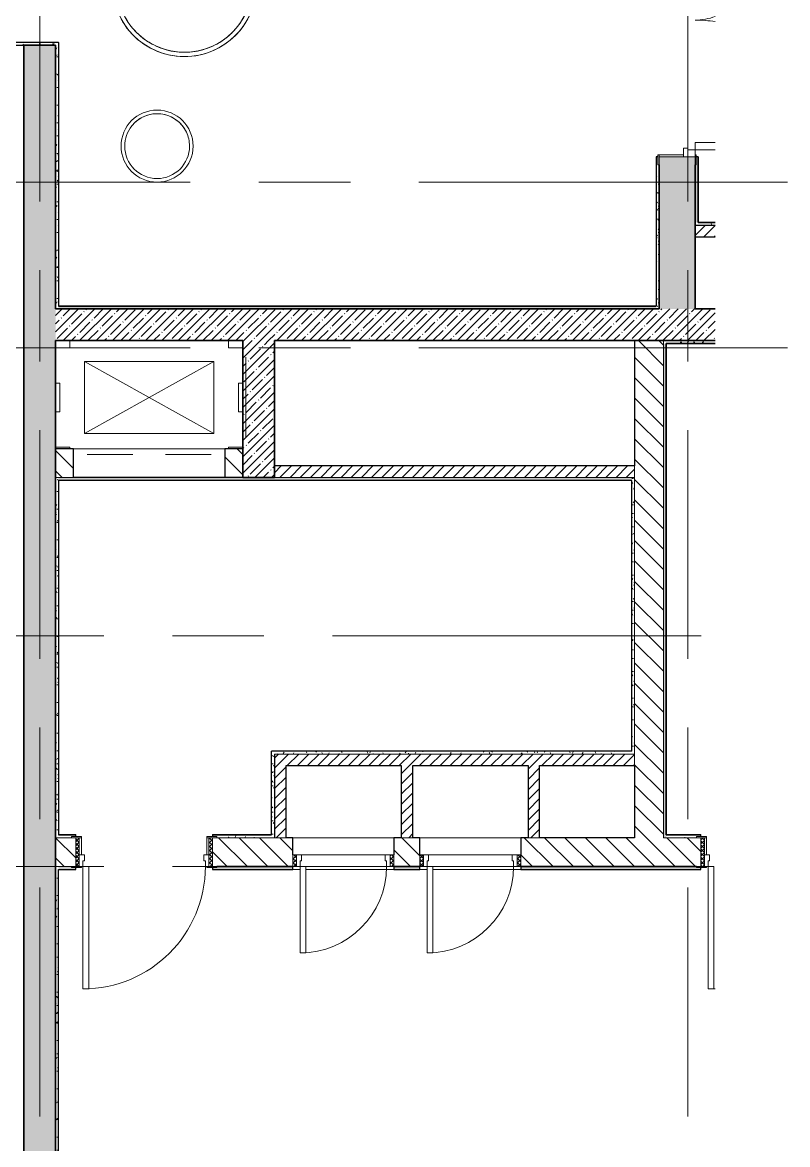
# Model space of a CAD drawing. Header units: millimetres. Extents: x 63432 to 177405, y -1987 to 27578.
# Drawn here: x 84740 to 90052, y 11470 to 19259 of the extents above; entities that cross this region are included whole.
import ezdxf

# ---------------------------------------------------------------- set-up
doc = ezdxf.new("R2010")
doc.units = ezdxf.units.MM
for name, pattern in [('Осевая', [3175, 635, -476.25, 1587.5, -476.25]), ('Снесенные', [714.375, 476.25, -238.125]), ('Штрих', [635, 317.5, -317.5]), ('Штрих короткий', [300, 150, -150])]:
    doc.linetypes.add(name, pattern=pattern)
for name, color, linetype, lineweight in [('A-DOOR', 7, 'Continuous', 9), ('A-DOOR-1', 7, 'Continuous', 13), ('A-DOOR-2', 7, 'Штрих короткий', 9), ('A-DOOR-FRAM', 7, 'Continuous', 13), ('A-DOOR-FRAM-1', 7, 'Continuous', 9), ('A-GENM', 7, 'Штрих', 9), ('A-WALL', 7, 'Continuous', 9), ('I-WALL', 7, 'Continuous', 9), ('M-EQPM', 7, 'Continuous', 9), ('M-EQPM-1', 7, 'Снесенные', 9), ('Оси', 7, 'Continuous', 9), ('Оси-2', 7, 'Осевая', 9)]:
    doc.layers.add(name, color=color, linetype=linetype, lineweight=lineweight)
for name, color, linetype, lineweight, true_color in [('A-WALL-1', 7, 'Continuous', 25, 0x3c3c3c), ('A-WALL-3', 7, 'Continuous', 35, 0x3c3c3c), ('A-WALL-FNSH-2', 7, 'Continuous', 13, 0x3c3c3c), ('I-FURN-1', 7, 'Continuous', 9, 0xf0f0f0)]:
    doc.layers.add(name, color=color, linetype=linetype, lineweight=lineweight, true_color=true_color)
pattern_1 = [(45, (0, 0), (-57.024626, 57.024626), []), (45, (57.025, 0), (-57.024626, 57.024626), [100.806, -20.161, 3.353, -16.808])]
pattern_2 = [(135, (0, 0), (-70.71068, -70.71068), [])]
pattern_3 = [(135, (1826.41, 164.685), (-14.14214, -14.14214), []), (225, (1826.41, 164.685), (14.14214, -14.14214), [])]
pattern_4 = [(45, (0, 0), (-35.35534, 35.35534), [])]
pattern_5 = [(0, (0, 0), (121.92, 30.48), [10.058, -81.382, 10.058, -81.382, -487.68]), (0, (0, 0), (121.92, 30.48), [-182.88, 10.058, -172.822, 10.058, -81.382, -213.36]), (0, (0, 0), (121.92, 30.48), [-457.2, 10.058, -50.902, 10.058, -142.342]), (120, (45.72, 15.24), (-87.356454, 90.345817), [10.058, -81.382, 10.058, -81.382, -487.68]), (120, (45.72, 15.24), (-87.356454, 90.345817), [-182.88, 10.058, -172.822, 10.058, -81.382, -213.36]), (120, (45.72, 15.24), (-87.356454, 90.345817), [-457.2, 10.058, -50.902, 10.058, -142.342]), (240, (60.96, 76.2), (-34.563546, -120.825817), [10.058, -81.382, 10.058, -81.382, -487.68]), (240, (60.96, 76.2), (-34.563546, -120.825817), [-182.88, 10.058, -172.822, 10.058, -81.382, -213.36]), (240, (60.96, 76.2), (-34.563546, -120.825817), [-457.2, 10.058, -50.902, 10.058, -142.342])]

# ---------------------------------------------------------------- blocks, each defined once
blk = doc.blocks.new('110_Дверь_СКБ_1Ст_Внутренняя1 - Д-8 950x2100h_охрана-31784688-План разверток пом_3_12_ Этаж 3')
at = {"layer": 'A-DOOR'}
h = blk.add_hatch(dxfattribs=at)
h.set_pattern_fill('FP_5', color=256, style=0, pattern_type=2)
h.set_pattern_definition(pattern_3)
h.paths.add_polyline_path([(487.5, 100), (462.5, 100), (462.5, -100), (487.5, -100)])
at = {"layer": 'A-DOOR-FRAM-1'}
h = blk.add_hatch(dxfattribs=at)
h.set_pattern_fill('FP_6', color=256, style=0, pattern_type=2)
h.set_pattern_definition([(45, (-296.384, 164.685), (-14.1421, 14.1421), []), (135, (-296.384, 164.685), (-14.1421, -14.1421), [])])
h.paths.add_polyline_path([(-437.5, 100), (-462.5, 100), (-462.5, -100), (-437.5, -100)])
at = {"layer": 'A-DOOR'}
blk.add_arc((437.5, 100), 850, 90, 180, dxfattribs=at)
at = {"layer": 'A-DOOR-1'}
for p, q in [((437.5, 950), (397.5, 950)), ((397.5, 950), (397.5, 100)), ((437.5, 100), (437.5, 950)), ((397.5, 100), (437.5, 100))]:
    blk.add_line(p, q, dxfattribs=at)
at = {"layer": 'A-DOOR-FRAM'}
for p, q in [((-422.5, 108), (-492.5, 108)), ((-492.5, 108), (-492.5, 100)), ((-492.5, 100), (-422.5, 100)), ((-437.5, 100), (-462.5, 100)), ((-462.5, 100), (-462.5, -100)), ((-412.5, 100), (-437.5, 100)), ((-437.5, 100), (-437.5, 20)), ((-437.5, -100), (-437.5, 100)), ((-422.5, 100), (-437.5, 100)), ((-437.5, 100), (-437.5, 99)), ((-437.5, 99), (-422.5, 99)), ((-422.5, 100), (-422.5, 108)), ((-422.5, 99), (-422.5, 100)), ((-412.5, 60), (-412.5, 100)), ((437.5, 100), (437.5, 60)), ((462.5, 100), (437.5, 100)), ((517.5, 108), (447.5, 108)), ((447.5, 108), (447.5, 100)), ((462.5, 100), (447.5, 100)), ((447.5, 100), (447.5, 99)), ((447.5, 100), (517.5, 100)), ((447.5, 99), (462.5, 99)), ((462.5, 20), (462.5, 100)), ((487.5, 100), (462.5, 100)), ((462.5, 100), (462.5, -100)), ((462.5, 99), (462.5, 100)), ((487.5, -100), (487.5, 100)), ((517.5, 100), (517.5, 108)), ((-437.5, 20), (-402.5, 20)), ((-422.5, 20), (-437.5, 20)), ((-437.5, 20), (-437.5, -100)), ((-422.5, -100), (-422.5, 20)), ((-402.5, 60), (-412.5, 60)), ((-402.5, 20), (-402.5, 60)), ((437.5, 60), (427.5, 60)), ((427.5, 60), (427.5, 20)), ((427.5, 20), (462.5, 20)), ((462.5, 20), (447.5, 20)), ((447.5, 20), (447.5, -100)), ((462.5, -100), (462.5, 20)), ((-422.5, -100), (-492.5, -100)), ((-492.5, -100), (-492.5, -108)), ((-492.5, -108), (-422.5, -108)), ((-462.5, -100), (-437.5, -100)), ((-437.5, -100), (-422.5, -100)), ((-422.5, -108), (-422.5, -100)), ((447.5, -100), (462.5, -100)), ((517.5, -100), (447.5, -100)), ((447.5, -100), (447.5, -108)), ((447.5, -108), (517.5, -108)), ((462.5, -100), (487.5, -100)), ((517.5, -108), (517.5, -100))]:
    blk.add_line(p, q, dxfattribs=at)
blk = doc.blocks.new('DOR_Проход в стене_Прямоугольный - 1050x1150 EI30-23344994-План разверток пом_3_12_ Этаж 3')
at = {"layer": 'A-DOOR-2'}
for p, q in [((525, 100), (-525, 100)), ((525, -100), (-525, -100))]:
    blk.add_line(p, q, dxfattribs=at)
blk = doc.blocks.new('110_Дверь_СКБ_1Ст_Внутренняя1 - Д-8 950x2100h_охрана-V1-План разверток пом_3_12_ Этаж 3')
at = {"layer": 'A-DOOR'}
h = blk.add_hatch(dxfattribs=at)
h.set_pattern_fill('FP_5', color=256, style=0, pattern_type=2)
h.set_pattern_definition(pattern_3)
h.paths.add_polyline_path([(487.5, 100), (462.5, 100), (462.5, -100), (487.5, -100)])
blk.add_arc((437.5, 100), 850, 90, 93.31962, dxfattribs=at)
at = {"layer": 'A-DOOR-1'}
for p, q in [((437.5, 950), (397.5, 950)), ((397.5, 950), (397.5, 100)), ((437.5, 100), (437.5, 950)), ((397.5, 100), (437.5, 100))]:
    blk.add_line(p, q, dxfattribs=at)
at = {"layer": 'A-DOOR-FRAM'}
for p, q in [((437.5, 100), (437.5, 60)), ((462.5, 100), (437.5, 100)), ((517.5, 108), (447.5, 108)), ((447.5, 108), (447.5, 100)), ((462.5, 100), (447.5, 100)), ((447.5, 100), (447.5, 99)), ((447.5, 100), (517.5, 100)), ((447.5, 99), (462.5, 99)), ((462.5, 20), (462.5, 100)), ((487.5, 100), (462.5, 100)), ((462.5, 100), (462.5, -100)), ((462.5, 99), (462.5, 100)), ((487.5, -100), (487.5, 100)), ((517.5, 100), (517.5, 108)), ((437.5, 60), (427.5, 60)), ((427.5, 60), (427.5, 20)), ((427.5, 20), (462.5, 20)), ((462.5, 20), (447.5, 20)), ((447.5, 20), (447.5, -100)), ((462.5, -100), (462.5, 20)), ((447.5, -100), (462.5, -100)), ((517.5, -100), (447.5, -100)), ((447.5, -100), (447.5, -108)), ((447.5, -108), (517.5, -108)), ((462.5, -100), (487.5, -100)), ((517.5, -108), (517.5, -100))]:
    blk.add_line(p, q, dxfattribs=at)
blk = doc.blocks.new('110_Дверь_СКБ_2Ст - Д-1_л_Лестничная клетка EIS60 2-32359692-План разверток пом_3_12_ Этаж 3')
at = {"layer": 'A-DOOR'}
for centre, radius, start, end in [((-637.5, 125), 400, 360, 20.40209), ((662.5, 125), 900, 171.10111, 180)]:
    blk.add_arc(centre, radius, start, end, dxfattribs=at)
at = {"layer": 'A-DOOR-1'}
for p, q in [((-637.5, 264.1), (-637.5, 125)), ((-587.5, 125), (-587.5, 264.1)), ((612.5, 264.1), (612.5, 125)), ((662.5, 125), (662.5, 264.1)), ((-637.5, 125), (-587.5, 125)), ((612.5, 125), (662.5, 125))]:
    blk.add_line(p, q, dxfattribs=at)
at = {"layer": 'A-DOOR-FRAM'}
for p, q in [((-672.5, 133), (-742.5, 133)), ((-742.5, 133), (-742.5, 125)), ((-742.5, 125), (-672.5, 125)), ((-637.5, 125), (-687.5, 125)), ((-687.5, 125), (-687.5, 45)), ((-672.5, 125), (-672.5, 133)), ((-637.5, 75), (-637.5, 125)), ((662.5, 125), (662.5, 75)), ((712.5, 125), (662.5, 125)), ((767.5, 133), (697.5, 133)), ((697.5, 133), (697.5, 125)), ((697.5, 125), (767.5, 125)), ((712.5, 45), (712.5, 125)), ((767.5, 125), (767.5, 133)), ((-687.5, 45), (-627.5, 45)), ((-672.5, 45), (-687.5, 45)), ((-687.5, 45), (-687.5, -125)), ((-672.5, -125), (-672.5, 45)), ((-627.5, 75), (-637.5, 75)), ((-627.5, 45), (-627.5, 75)), ((662.5, 75), (652.5, 75)), ((652.5, 75), (652.5, 45)), ((652.5, 45), (712.5, 45)), ((712.5, 45), (697.5, 45)), ((697.5, 45), (697.5, -125)), ((712.5, -125), (712.5, 45)), ((-672.5, -125), (-742.5, -125)), ((-742.5, -125), (-742.5, -133)), ((-742.5, -133), (-672.5, -133)), ((-687.5, -125), (-672.5, -125)), ((-672.5, -133), (-672.5, -125)), ((697.5, -125), (712.5, -125)), ((767.5, -125), (697.5, -125)), ((697.5, -125), (697.5, -133)), ((697.5, -133), (767.5, -133)), ((767.5, -133), (767.5, -125))]:
    blk.add_line(p, q, dxfattribs=at)
blk = doc.blocks.new('160_Подъемник - 160_Подъемник-23521422-План разверток пом_3_12_ Этаж 3')
at = {"layer": 'A-GENM'}
for p, q in [((1080, 20), (220, 20)), ((220, 20), (1080, 20)), ((-20, -95), (-20, -655)), ((-20, -655), (-20, -95)), ((220, -770), (792, -770)), ((1080, -770), (508, -770))]:
    blk.add_line(p, q, dxfattribs=at)
at = {"layer": 'M-EQPM'}
for p, q in [((1100, -625), (200, -125)), ((200, -625), (1100, -125)), ((1100, -125), (200, -125)), ((200, -125), (200, -625)), ((1100, -125), (200, -125)), ((200, -125), (200, -625)), ((1100, -625), (1100, -125)), ((1100, -625), (1100, -125)), ((200, -625), (1100, -625)), ((200, -625), (1100, -625))]:
    blk.add_line(p, q, dxfattribs=at)
blk = doc.blocks.new('110_Дверь_СКБ_1Ст - д-18 700x2100h_Технический шкаф ЭОМ и СС-23257539-План разверток пом_3_12_ Этаж 3')
at = {"layer": 'A-DOOR'}
h = blk.add_hatch(dxfattribs=at)
h.set_pattern_fill('FP_9', color=256, style=0, pattern_type=2)
h.set_pattern_definition([(135, (1951.41, 164.685), (-14.14214, -14.14214), []), (225, (1951.41, 164.685), (14.14214, -14.14214), [])])
h.paths.add_polyline_path([(362.5, 100), (337.5, 100), (337.5, 20), (362.5, 20)])
at = {"layer": 'A-DOOR-FRAM-1'}
h = blk.add_hatch(dxfattribs=at)
h.set_pattern_fill('FP_10', color=256, style=0, pattern_type=2)
h.set_pattern_definition([(45, (-171.384, 164.685), (-14.1421, 14.1421), []), (135, (-171.384, 164.685), (-14.1421, -14.1421), [])])
h.paths.add_polyline_path([(-312.5, 100), (-337.5, 100), (-337.5, 20), (-312.5, 20)])
at = {"layer": 'A-DOOR'}
blk.add_arc((312.5, 100), 600, 90, 180, dxfattribs=at)
at = {"layer": 'A-DOOR-1'}
for p, q in [((312.5, 700), (272.5, 700)), ((272.5, 700), (272.5, 100)), ((312.5, 100), (312.5, 700)), ((272.5, 100), (312.5, 100))]:
    blk.add_line(p, q, dxfattribs=at)
at = {"layer": 'A-DOOR-FRAM'}
for p, q in [((-312.5, 100), (-337.5, 100)), ((-337.5, 100), (-337.5, 20)), ((-287.5, 100), (-312.5, 100)), ((-312.5, 100), (-312.5, 20)), ((-312.5, 20), (-312.5, 100)), ((-287.5, 60), (-287.5, 100)), ((312.5, 100), (312.5, 60)), ((337.5, 100), (312.5, 100)), ((337.5, 20), (337.5, 100)), ((362.5, 100), (337.5, 100)), ((337.5, 100), (337.5, 20)), ((362.5, 20), (362.5, 100)), ((-337.5, 20), (-312.5, 20)), ((-312.5, 20), (-277.5, 20)), ((-277.5, 60), (-287.5, 60)), ((-277.5, 20), (-277.5, 60)), ((312.5, 60), (302.5, 60)), ((302.5, 60), (302.5, 20)), ((302.5, 20), (337.5, 20)), ((337.5, 20), (362.5, 20))]:
    blk.add_line(p, q, dxfattribs=at)
at = {"layer": 'A-DOOR-FRAM-1'}
for p, q in [((-287.5, 100), (272.5, 100)), ((302.5, 20), (-277.5, 20))]:
    blk.add_line(p, q, dxfattribs=at)
blk = doc.blocks.new('Закладная деталь приямка - 200_100-20924312-План разверток пом_3_12_ Этаж 3')
at = {"layer": 'M-EQPM-1'}
for p, q in [((85000, 16755), (84970, 16755)), ((85000, 16755), (85000, 16555)), ((85000, 16555), (84970, 16555))]:
    blk.add_line(p, q, dxfattribs=at)
blk = doc.blocks.new('Закладная деталь приямка - 150_100-20924311-План разверток пом_3_12_ Этаж 3')
at = {"layer": 'M-EQPM-1'}
for p, q in [((85070, 17000), (84970, 17000)), ((85070, 17050), (85070, 17000))]:
    blk.add_line(p, q, dxfattribs=at)
blk = doc.blocks.new('Закладная деталь приямка - 150_100-V2-План разверток пом_3_12_ Этаж 3')
at = {"layer": 'M-EQPM-1'}
for p, q in [((86170, 17000), (86170, 17050)), ((86270, 17000), (86170, 17000))]:
    blk.add_line(p, q, dxfattribs=at)
blk = doc.blocks.new('Закладная деталь приямка - 150_100-V3-План разверток пом_3_12_ Этаж 3')
at = {"layer": 'M-EQPM-1'}
for q in [(86270, 16310), (86170, 16300)]:
    blk.add_line((86170, 16310), q, dxfattribs=at)
blk = doc.blocks.new('Закладная деталь приямка - 150_100-V4-План разверток пом_3_12_ Этаж 3')
at = {"layer": 'M-EQPM-1'}
for p, q in [((84970, 16310), (85070, 16310)), ((85070, 16310), (85070, 16300))]:
    blk.add_line(p, q, dxfattribs=at)
blk = doc.blocks.new('ПУФ1 - 1_53б-V30-План разверток пом_3_12_ Этаж 3')
at = {"layer": 'I-FURN-1'}
for radius, start, end in [(250, 360, 180), (250, 0, 180), (225, 25.49431, 141.02117), (225, 128.57143, 141.02117), (225, 25.49431, 128.57143), (225, 141.42857, 180), (225, 141.42857, 180), (225, 360, 25.30688), (225, 0, 25.30688), (250, 180, 360), (225, 180, 360), (225, 180, 360), (250, 180, 360)]:
    blk.add_arc((0, 0), radius, start, end, dxfattribs=at)
blk = doc.blocks.new('ПУФ2 - 1_52а-V50-План разверток пом_3_12_ Этаж 3')
at = {"layer": 'I-FURN-1'}
for p, q in [((78.2, 493.8), (78.3, 493.8)), ((78.3, -493.8), (78.2, -493.8))]:
    blk.add_line(p, q, dxfattribs=at)
for radius, start, end in [(500, 360, 180), (500, 81, 180), (470, 360, 180), (470, 90, 99), (470, 81, 90), (500, 0, 80.99212), (470, 117, 126), (470, 99, 117), (470, 72, 81), (470, 54, 72), (470, 126, 144), (470, 45, 54), (470, 36, 45), (470, 144, 153), (470, 27, 36), (470, 153, 162), (470, 18, 27), (470, 162, 171), (470, 9, 18), (500, 180, 360), (500, 180, 279), (470, 171, 180), (470, 180, 360), (470, 180, 189), (470, 342, 360), (470, 0, 9), (470, 189, 198), (500, 279.00788, 360), (470, 198, 207), (470, 333, 342), (470, 207, 225), (470, 315, 333), (470, 225, 243), (470, 297, 306), (470, 306, 315), (470, 243, 261), (470, 261, 279), (470, 279, 297)]:
    blk.add_arc((0, 0), radius, start, end, dxfattribs=at)

msp = doc.modelspace()

# ---------------------------------------------------------------- hatches: boundary and pattern name
at = {"layer": 'I-WALL'}
h = msp.add_hatch(dxfattribs=at)
h.set_pattern_fill('FP_3', color=256, style=0, pattern_type=2)
h.set_pattern_definition(pattern_1)
h.paths.add_polyline_path([(89410, 17270), (89410, 18325), (89160, 18325), (89160, 17270)])
h.paths.add_polyline_path([(89360, 19725), (89410, 19725), (89410, 27100), (89160, 27100), (89160, 19725), (89330, 19725)])
h = msp.add_hatch(dxfattribs=at)
h.set_pattern_fill('FP_30', color=256, style=0, pattern_type=2)
h.set_pattern_definition(pattern_5)
h.paths.add_polyline_path([(89410, 17870), (89430, 17871), (89430, 18325), (89418, 18325), (89418, 18270), (89410, 18270)])
h.paths.add_polyline_path([(89430, 19725), (89430, 26830), (89410, 26830), (89410.2, 19780), (89418, 19780), (89418, 19725)])
h = msp.add_hatch(dxfattribs=at)
h.set_pattern_fill('FP_30', color=256, style=0, pattern_type=2)
h.set_pattern_definition(pattern_5)
h.paths.add_polyline_path([(89160, 17270), (89158.9, 18270), (89152, 18270), (89152, 18325), (89140, 18325), (89140, 17270)])
h.paths.add_polyline_path([(89152, 19725), (89152, 19750), (89140, 19750), (89140, 19725)])
h = msp.add_hatch(dxfattribs=at)
h.set_pattern_fill('FP_30', color=256, style=0, pattern_type=2)
h.set_pattern_definition(pattern_5)
h.paths.add_polyline_path([(84970, 19100), (84970, 19120), (84180, 19120), (84180, 19100), (84200, 19100)])
h = msp.add_hatch(dxfattribs=at)
h.set_pattern_fill('FP_3', color=256, style=0, pattern_type=2)
h.set_pattern_definition(pattern_1)
h.paths.add_polyline_path([(84764.6, 10613.8), (84970, 10613.8), (84970, 19100), (84750, 19100), (84750, 10613.8)])
h = msp.add_hatch(dxfattribs=at)
h.set_pattern_fill('FP_30', color=256, style=0, pattern_type=2)
h.set_pattern_definition(pattern_5)
h.paths.add_polyline_path([(84990, 17270), (84990, 19120), (84970, 19120), (84970, 17270)])
h = msp.add_hatch(dxfattribs=at)
h.set_pattern_fill('FP_30', color=256, style=0, pattern_type=2)
h.set_pattern_definition(pattern_5)
h.paths.add_polyline_path([(89410, 17850), (89549.1, 17850), (89549.1, 17870), (89410, 17870)])
h = msp.add_hatch(dxfattribs=at)
h.set_pattern_fill('FP_8', color=256, style=0, pattern_type=2)
h.set_pattern_definition(pattern_4)
h.paths.add_polyline_path([(89549.1, 17770), (89549.1, 17850), (89410, 17850), (89410, 17770)])
h = msp.add_hatch(dxfattribs=at)
h.set_pattern_fill('FP_3', color=256, style=0, pattern_type=2)
h.set_pattern_definition(pattern_1)
h.paths.add_polyline_path([(86270, 17050), (86490, 17050), (86490, 17270), (84970, 17270), (84970, 17050), (85221.8, 17050)])
h = msp.add_hatch(dxfattribs=at)
h.set_pattern_fill('FP_30', color=256, style=0, pattern_type=2)
h.set_pattern_definition(pattern_5)
h.paths.add_polyline_path([(89140, 17270), (89139, 17290), (84990, 17290), (84990, 17270), (86664.2, 17270)])
h = msp.add_hatch(dxfattribs=at)
h.set_pattern_fill('FP_3', color=256, style=0, pattern_type=2)
h.set_pattern_definition(pattern_1)
h.paths.add_polyline_path([(89549.1, 17050), (89549.1, 17270), (86490, 17270), (86490, 17050), (86664.2, 17050)])
h = msp.add_hatch(dxfattribs=at)
h.set_pattern_fill('FP_3', color=256, style=0, pattern_type=2)
h.set_pattern_definition(pattern_1)
h.paths.add_polyline_path([(86490, 16100), (86490, 17050), (86270, 17050), (86270, 16100)])
h = msp.add_hatch(dxfattribs=at)
h.set_pattern_fill('FP_4', color=256, style=0, pattern_type=2)
h.set_pattern_definition(pattern_2)
h.paths.add_polyline_path([(89190, 13600), (89190, 17050), (88990, 17050), (88990, 13600)])
h = msp.add_hatch(dxfattribs=at)
h.set_pattern_fill('FP_30', color=256, style=0, pattern_type=2)
h.set_pattern_definition(pattern_5)
h.paths.add_polyline_path([(89190, 17030), (89549.1, 17030), (89549.1, 17050), (89190, 17050)])
h = msp.add_hatch(dxfattribs=at)
h.set_pattern_fill('FP_30', color=256, style=0, pattern_type=2)
h.set_pattern_definition(pattern_5)
h.paths.add_polyline_path([(89210, 13600), (89210, 17030), (89190, 17030), (89190, 13600)])
h = msp.add_hatch(dxfattribs=at)
h.set_pattern_fill('FP_4', color=256, style=0, pattern_type=2)
h.set_pattern_definition(pattern_2)
h.paths.add_polyline_path([(86145, 16100), (86270, 16100), (86270, 16300), (86145, 16300)])
h.paths.add_polyline_path([(85095, 16100), (85095, 16300), (84970, 16300), (84970, 16100), (84990, 16100)])
h = msp.add_hatch(dxfattribs=at)
h.set_pattern_fill('FP_8', color=256, style=0, pattern_type=2)
h.set_pattern_definition(pattern_4)
h.paths.add_polyline_path([(88970, 16100), (88990, 16100), (88990, 16180), (86490, 16180), (86490, 16100), (86664.2, 16100)])
h = msp.add_hatch(dxfattribs=at)
h.set_pattern_fill('FP_30', color=256, style=0, pattern_type=2)
h.set_pattern_definition(pattern_5)
h.paths.add_polyline_path([(84990, 13620), (84990, 16100), (84970, 16100), (84970, 13620)])
h = msp.add_hatch(dxfattribs=at)
h.set_pattern_fill('FP_30', color=256, style=0, pattern_type=2)
h.set_pattern_definition(pattern_5)
h.paths.add_polyline_path([(88969, 16080), (88970, 16080), (88970, 16100), (84990, 16100), (84990, 16080), (86664.2, 16080)])
h = msp.add_hatch(dxfattribs=at)
h.set_pattern_fill('FP_30', color=256, style=0, pattern_type=2)
h.set_pattern_definition(pattern_5)
h.paths.add_polyline_path([(88970, 14180), (88990, 14180), (88990, 16100), (88970, 16100), (88970, 14200)])
h = msp.add_hatch(dxfattribs=at)
h.set_pattern_fill('FP_30', color=256, style=0, pattern_type=2)
h.set_pattern_definition(pattern_5)
h.paths.add_polyline_path([(88970, 14180), (88970, 14200), (86470, 14200), (86470, 14180), (88106.6, 14180)])
h = msp.add_hatch(dxfattribs=at)
h.set_pattern_fill('FP_30', color=256, style=0, pattern_type=2)
h.set_pattern_definition(pattern_5)
h.paths.add_polyline_path([(86490, 13600), (86490, 14180), (86470, 14180), (86470, 13600)])
h = msp.add_hatch(dxfattribs=at)
h.set_pattern_fill('FP_8', color=256, style=0, pattern_type=2)
h.set_pattern_definition(pattern_4)
h.paths.add_polyline_path([(88106.6, 14100), (88990, 14100), (88990, 14180), (86490, 14180), (86490, 14100), (87450, 14100)])
h = msp.add_hatch(dxfattribs=at)
h.set_pattern_fill('FP_8', color=256, style=0, pattern_type=2)
h.set_pattern_definition(pattern_4)
h.paths.add_polyline_path([(86570, 13600), (86570, 14100), (86490, 14100), (86490, 13600)])
h = msp.add_hatch(dxfattribs=at)
h.set_pattern_fill('FP_8', color=256, style=0, pattern_type=2)
h.set_pattern_definition(pattern_4)
h.paths.add_polyline_path([(87450, 13600), (87450, 14100), (87370, 14100), (87370, 13600)])
h = msp.add_hatch(dxfattribs=at)
h.set_pattern_fill('FP_8', color=256, style=0, pattern_type=2)
h.set_pattern_definition(pattern_4)
h.paths.add_polyline_path([(88330, 13600), (88330, 14100), (88250, 14100), (88250, 13600)])
h = msp.add_hatch(dxfattribs=at)
h.set_pattern_fill('FP_30', color=256, style=0, pattern_type=2)
h.set_pattern_definition(pattern_5)
h.paths.add_polyline_path([(86470, 13600), (86469, 13620), (86060, 13620), (86060, 13608), (86090, 13608), (86090, 13600)])
h.paths.add_polyline_path([(84970, 13600), (85080, 13600), (85080, 13608), (85110, 13608), (85110, 13620), (84970, 13620)])
h = msp.add_hatch(dxfattribs=at)
h.set_pattern_fill('FP_4', color=256, style=0, pattern_type=2)
h.set_pattern_definition(pattern_2)
h.paths.add_polyline_path([(89450, 13400), (89450, 13600), (88200, 13600), (88200, 13400), (89420, 13400)])
h.paths.add_polyline_path([(84990, 13400), (85110, 13400), (85110, 13600), (84970, 13600), (84970, 13400)])
h.paths.add_polyline_path([(86090, 13400), (86618.4, 13400), (86618.4, 13600), (86060, 13600), (86060, 13400)])
h.paths.add_polyline_path([(87318.4, 13400), (87500, 13400), (87500, 13600), (87318.4, 13600), (87318.4, 13480)])
h = msp.add_hatch(dxfattribs=at)
h.set_pattern_fill('FP_30', color=256, style=0, pattern_type=2)
h.set_pattern_definition(pattern_5)
h.paths.add_polyline_path([(89210, 13600), (89420, 13600), (89420, 13608), (89450, 13608), (89450, 13620), (89210, 13620)])
h = msp.add_hatch(dxfattribs=at)
h.set_pattern_fill('FP_30', color=256, style=0, pattern_type=2)
h.set_pattern_definition(pattern_5)
h.paths.add_polyline_path([(84970, 10620), (84990, 10620), (84990, 13400), (84970, 13400), (84970, 12716)])
h = msp.add_hatch(dxfattribs=at)
h.set_pattern_fill('FP_30', color=256, style=0, pattern_type=2)
h.set_pattern_definition(pattern_5)
h.paths.add_polyline_path([(88200, 13380), (89450, 13380), (89450, 13392), (89420, 13392), (89420, 13400), (88200, 13400)])
h.paths.add_polyline_path([(85110, 13380), (85110, 13392), (85080, 13392), (85080, 13400), (84990, 13400), (84991, 13380), (85080, 13380)])
h.paths.add_polyline_path([(86618.4, 13380), (86618.4, 13400), (86090, 13400), (86090, 13392), (86060, 13392), (86060, 13380), (86090, 13380)])
h.paths.add_polyline_path([(87500, 13380), (87500, 13400), (87318.4, 13400), (87318.4, 13380)])

# ---------------------------------------------------------------- linework, layer by layer
at = {"layer": 'A-WALL'}
for p, q in [((89430, 17871), (89431, 17871)), ((89190, 17050), (89190, 13600)), ((88990, 16180), (88990, 14100)), ((85095, 16100), (84970, 16100)), ((88990, 16100), (86490, 16100)), ((86490, 14180), (88990, 14180)), ((85080, 13600), (84970, 13600)), ((86090, 13600), (86570, 13600)), ((87370, 13600), (87450, 13600)), ((88250, 13600), (88330, 13600)), ((89190, 13600), (89420, 13600)), ((84970, 13400), (85080, 13400)), ((85080, 13400), (84990, 13400))]:
    msp.add_line(p, q, dxfattribs=at)
at = {"layer": 'A-WALL-1'}
for p, q in [((84990, 19120), (84180, 19120)), ((84200, 19100), (84970, 19100)), ((84990, 19120), (84990, 17290)), ((89152, 18325), (89140, 18325)), ((89140, 18325), (89140, 17290)), ((89430, 18325), (89418, 18325)), ((89430, 18325), (89430, 17871)), ((89430, 17870), (89430, 18325)), ((89549.1, 17850), (89410, 17850)), ((89430, 17870), (89549.1, 17870)), ((89549.1, 17870), (89430, 17870)), ((89410, 17770), (89549.1, 17770)), ((84990, 17290), (89140, 17290)), ((88990, 17050), (88990, 16180)), ((89210, 13620), (89210, 17030)), ((89549.1, 17030), (89210, 17030)), ((85095, 16300), (84970, 16300)), ((85095, 16100), (85095, 16300)), ((86270, 16300), (86145, 16300)), ((86145, 16300), (86145, 16100)), ((88990, 16180), (86490, 16180)), ((88970, 16080), (84990, 16080)), ((84990, 16080), (84990, 13620)), ((86270, 16100), (85095, 16100)), ((88970, 14200), (88970, 16080)), ((88970, 14200), (86470, 14200)), ((86470, 13620), (86470, 14200)), ((86490, 14180), (86490, 13600)), ((86570, 14100), (87370, 14100)), ((86570, 13600), (86570, 14100)), ((87370, 14100), (87370, 13600)), ((87450, 14100), (88250, 14100)), ((87450, 13600), (87450, 14100)), ((88250, 14100), (88250, 13600)), ((88330, 14100), (88990, 14100)), ((88330, 13600), (88330, 14100)), ((88990, 14100), (88990, 13600)), ((84990, 13620), (85110, 13620)), ((85110, 13608), (85110, 13620)), ((86060, 13620), (86060, 13608)), ((86060, 13620), (86470, 13620)), ((86618.4, 13600), (86570, 13600)), ((86618.4, 13480), (86618.4, 13600)), ((87370, 13600), (87318.4, 13600)), ((87318.4, 13600), (87318.4, 13480)), ((87500, 13600), (87450, 13600)), ((87500, 13480), (87500, 13600)), ((88250, 13600), (88200, 13600)), ((88200, 13600), (88200, 13480)), ((88990, 13600), (88330, 13600)), ((89210, 13620), (89450, 13620)), ((89450, 13608), (89450, 13620)), ((86090, 13400), (86618.4, 13400)), ((86618.4, 13400), (86090, 13400)), ((86618.4, 13380), (86618.4, 13400)), ((87318.4, 13400), (87500, 13400)), ((87500, 13400), (87318.4, 13400)), ((87318.4, 13400), (87318.4, 13380)), ((87500, 13380), (87500, 13400)), ((88200, 13400), (89420, 13400)), ((89420, 13400), (88200, 13400)), ((88200, 13400), (88200, 13380)), ((84990, 10620), (84990, 13380)), ((84990, 13380), (85110, 13380)), ((85110, 13380), (85110, 13392)), ((86060, 13392), (86060, 13380)), ((86060, 13380), (86618.4, 13380)), ((87318.4, 13380), (87500, 13380)), ((88200, 13380), (89450, 13380)), ((89450, 13380), (89450, 13392))]:
    msp.add_line(p, q, dxfattribs=at)
at = {"layer": 'A-WALL-3'}
for p, q in [((84970, 19100), (84750, 19100)), ((84750, 19100), (84750, 10613.8)), ((84970, 17270), (84970, 19100)), ((89160, 18270), (89160, 17270)), ((89410, 17270), (89410, 18270)), ((84970, 17270), (89160, 17270)), ((89549.1, 17270), (89410, 17270)), ((84970, 17050), (86270, 17050)), ((84970, 13620), (84970, 17050)), ((86270, 17050), (86270, 16100)), ((86490, 16100), (86490, 17050)), ((86490, 17050), (89549.1, 17050)), ((84970, 10613.8), (84970, 16100)), ((86270, 16100), (86490, 16100))]:
    msp.add_line(p, q, dxfattribs=at)
at = {"layer": 'A-WALL-FNSH-2'}
for p, q in [((84991, 19121), (84179, 19121)), ((84991, 17291), (84991, 19121)), ((89139, 18325), (89139, 17291)), ((89140, 18325), (89139, 18325)), ((89431, 18325), (89430, 18325)), ((89431, 17871), (89431, 18325)), ((89549.1, 17871), (89431, 17871)), ((89139, 17291), (84991, 17291)), ((89211, 13621), (89211, 17029)), ((89211, 17029), (89549.1, 17029)), ((84991, 16079), (88969, 16079)), ((84991, 13621), (84991, 16079)), ((88969, 16079), (88969, 14201)), ((86469, 14201), (86469, 13621)), ((88969, 14201), (86469, 14201)), ((85110, 13621), (84991, 13621)), ((85110, 13620), (85110, 13621)), ((86469, 13621), (86060, 13621)), ((86060, 13621), (86060, 13620)), ((89450, 13621), (89211, 13621)), ((89450, 13620), (89450, 13621)), ((84991, 10620), (84991, 13379)), ((84991, 13379), (85110, 13379)), ((85110, 13379), (85110, 13380)), ((86060, 13380), (86060, 13379)), ((86060, 13379), (86618.4, 13379)), ((86618.4, 13379), (86618.4, 13380)), ((87318.4, 13380), (87318.4, 13379)), ((87318.4, 13379), (87500, 13379)), ((87500, 13379), (87500, 13380)), ((88200, 13380), (88200, 13379)), ((88200, 13379), (89450, 13379)), ((89450, 13379), (89450, 13380))]:
    msp.add_line(p, q, dxfattribs=at)
at = {"layer": 'I-WALL'}
for p, q in [((89430, 17872), (89549.1, 17872)), ((89430, 17871), (89430, 17871)), ((85095, 16300), (86145, 16300)), ((86618.4, 13600), (87318.4, 13600)), ((87500, 13600), (88200, 13600)), ((86668.4, 13380), (86618.4, 13380)), ((86668.4, 13379), (86618.4, 13379)), ((87318.4, 13380), (86708.4, 13380)), ((87318.4, 13379), (86708.4, 13379)), ((87550, 13380), (87500, 13380)), ((87550, 13379), (87500, 13379)), ((88200, 13380), (87590, 13380)), ((88200, 13379), (87590, 13379))]:
    msp.add_line(p, q, dxfattribs=at)
at = {"layer": 'Оси'}
for p, q in [((87551.6, 18150), (90051.6, 18150)), ((87551.6, 17000), (90051.6, 17000)), ((86951.6, 15000), (89451.6, 15000)), ((86951.6, 13400), (89451.6, 13400))]:
    msp.add_line(p, q, dxfattribs=at)
at = {"layer": 'Оси-2'}
for p, q in [((84860, 10554.5), (84860, 19415.1)), ((89360, 10554.5), (89360, 19415.1)), ((67331.7, 18150), (87551.6, 18150)), ((67331.7, 17000), (87551.6, 17000)), ((66731.7, 15000), (86951.6, 15000)), ((66731.7, 13400), (86951.6, 13400))]:
    msp.add_line(p, q, dxfattribs=at)

# ---------------------------------------------------------------- block references
at = {"layer": 'A-DOOR'}
for name, p, rotation in [('110_Дверь_СКБ_2Ст - Д-1_л_Лестничная клетка EIS60 2-32359692-План разверток пом_3_12_ Этаж 3', (89285, 19037.5), 269.9999999999998), ('110_Дверь_СКБ_1Ст_Внутренняя1 - Д-8 950x2100h_охрана-31784688-План разверток пом_3_12_ Этаж 3', (85597.5, 13500), 180), ('110_Дверь_СКБ_1Ст_Внутренняя1 - Д-8 950x2100h_охрана-V1-План разверток пом_3_12_ Этаж 3', (89937.5, 13500), 180), ('110_Дверь_СКБ_1Ст - д-18 700x2100h_Технический шкаф ЭОМ и СС-23257539-План разверток пом_3_12_ Этаж 3', (86980.9, 13500), 180), ('110_Дверь_СКБ_1Ст - д-18 700x2100h_Технический шкаф ЭОМ и СС-23257539-План разверток пом_3_12_ Этаж 3', (87862.5, 13500), 180)]:
    msp.add_blockref(name, p, dxfattribs=dict(at, rotation=rotation))
msp.add_blockref('DOR_Проход в стене_Прямоугольный - 1050x1150 EI30-23344994-План разверток пом_3_12_ Этаж 3', (85620, 16200), dxfattribs=at)
at = {"layer": 'I-FURN-1'}
for name, p in [('ПУФ2 - 1_52а-V50-План разверток пом_3_12_ Этаж 3', (85864.7, 19521.3)), ('ПУФ1 - 1_53б-V30-План разверток пом_3_12_ Этаж 3', (85675.1, 18400.4))]:
    msp.add_blockref(name, p, dxfattribs=at)
at = {"layer": 'M-EQPM'}
for name in ['Закладная деталь приямка - 150_100-20924311-План разверток пом_3_12_ Этаж 3', 'Закладная деталь приямка - 150_100-V2-План разверток пом_3_12_ Этаж 3', 'Закладная деталь приямка - 200_100-20924312-План разверток пом_3_12_ Этаж 3', 'Закладная деталь приямка - 150_100-V4-План разверток пом_3_12_ Этаж 3', 'Закладная деталь приямка - 150_100-V3-План разверток пом_3_12_ Этаж 3']:
    msp.add_blockref(name, (0, 0), dxfattribs=at)
at = {"layer": 'M-EQPM', "rotation": 180}
for name, p in [('160_Подъемник - 160_Подъемник-23521422-План разверток пом_3_12_ Этаж 3', (86270, 16280)), ('Закладная деталь приямка - 200_100-20924312-План разверток пом_3_12_ Этаж 3', (171240, 33310))]:
    msp.add_blockref(name, p, dxfattribs=at)

doc.saveas('drawing.dxf')
